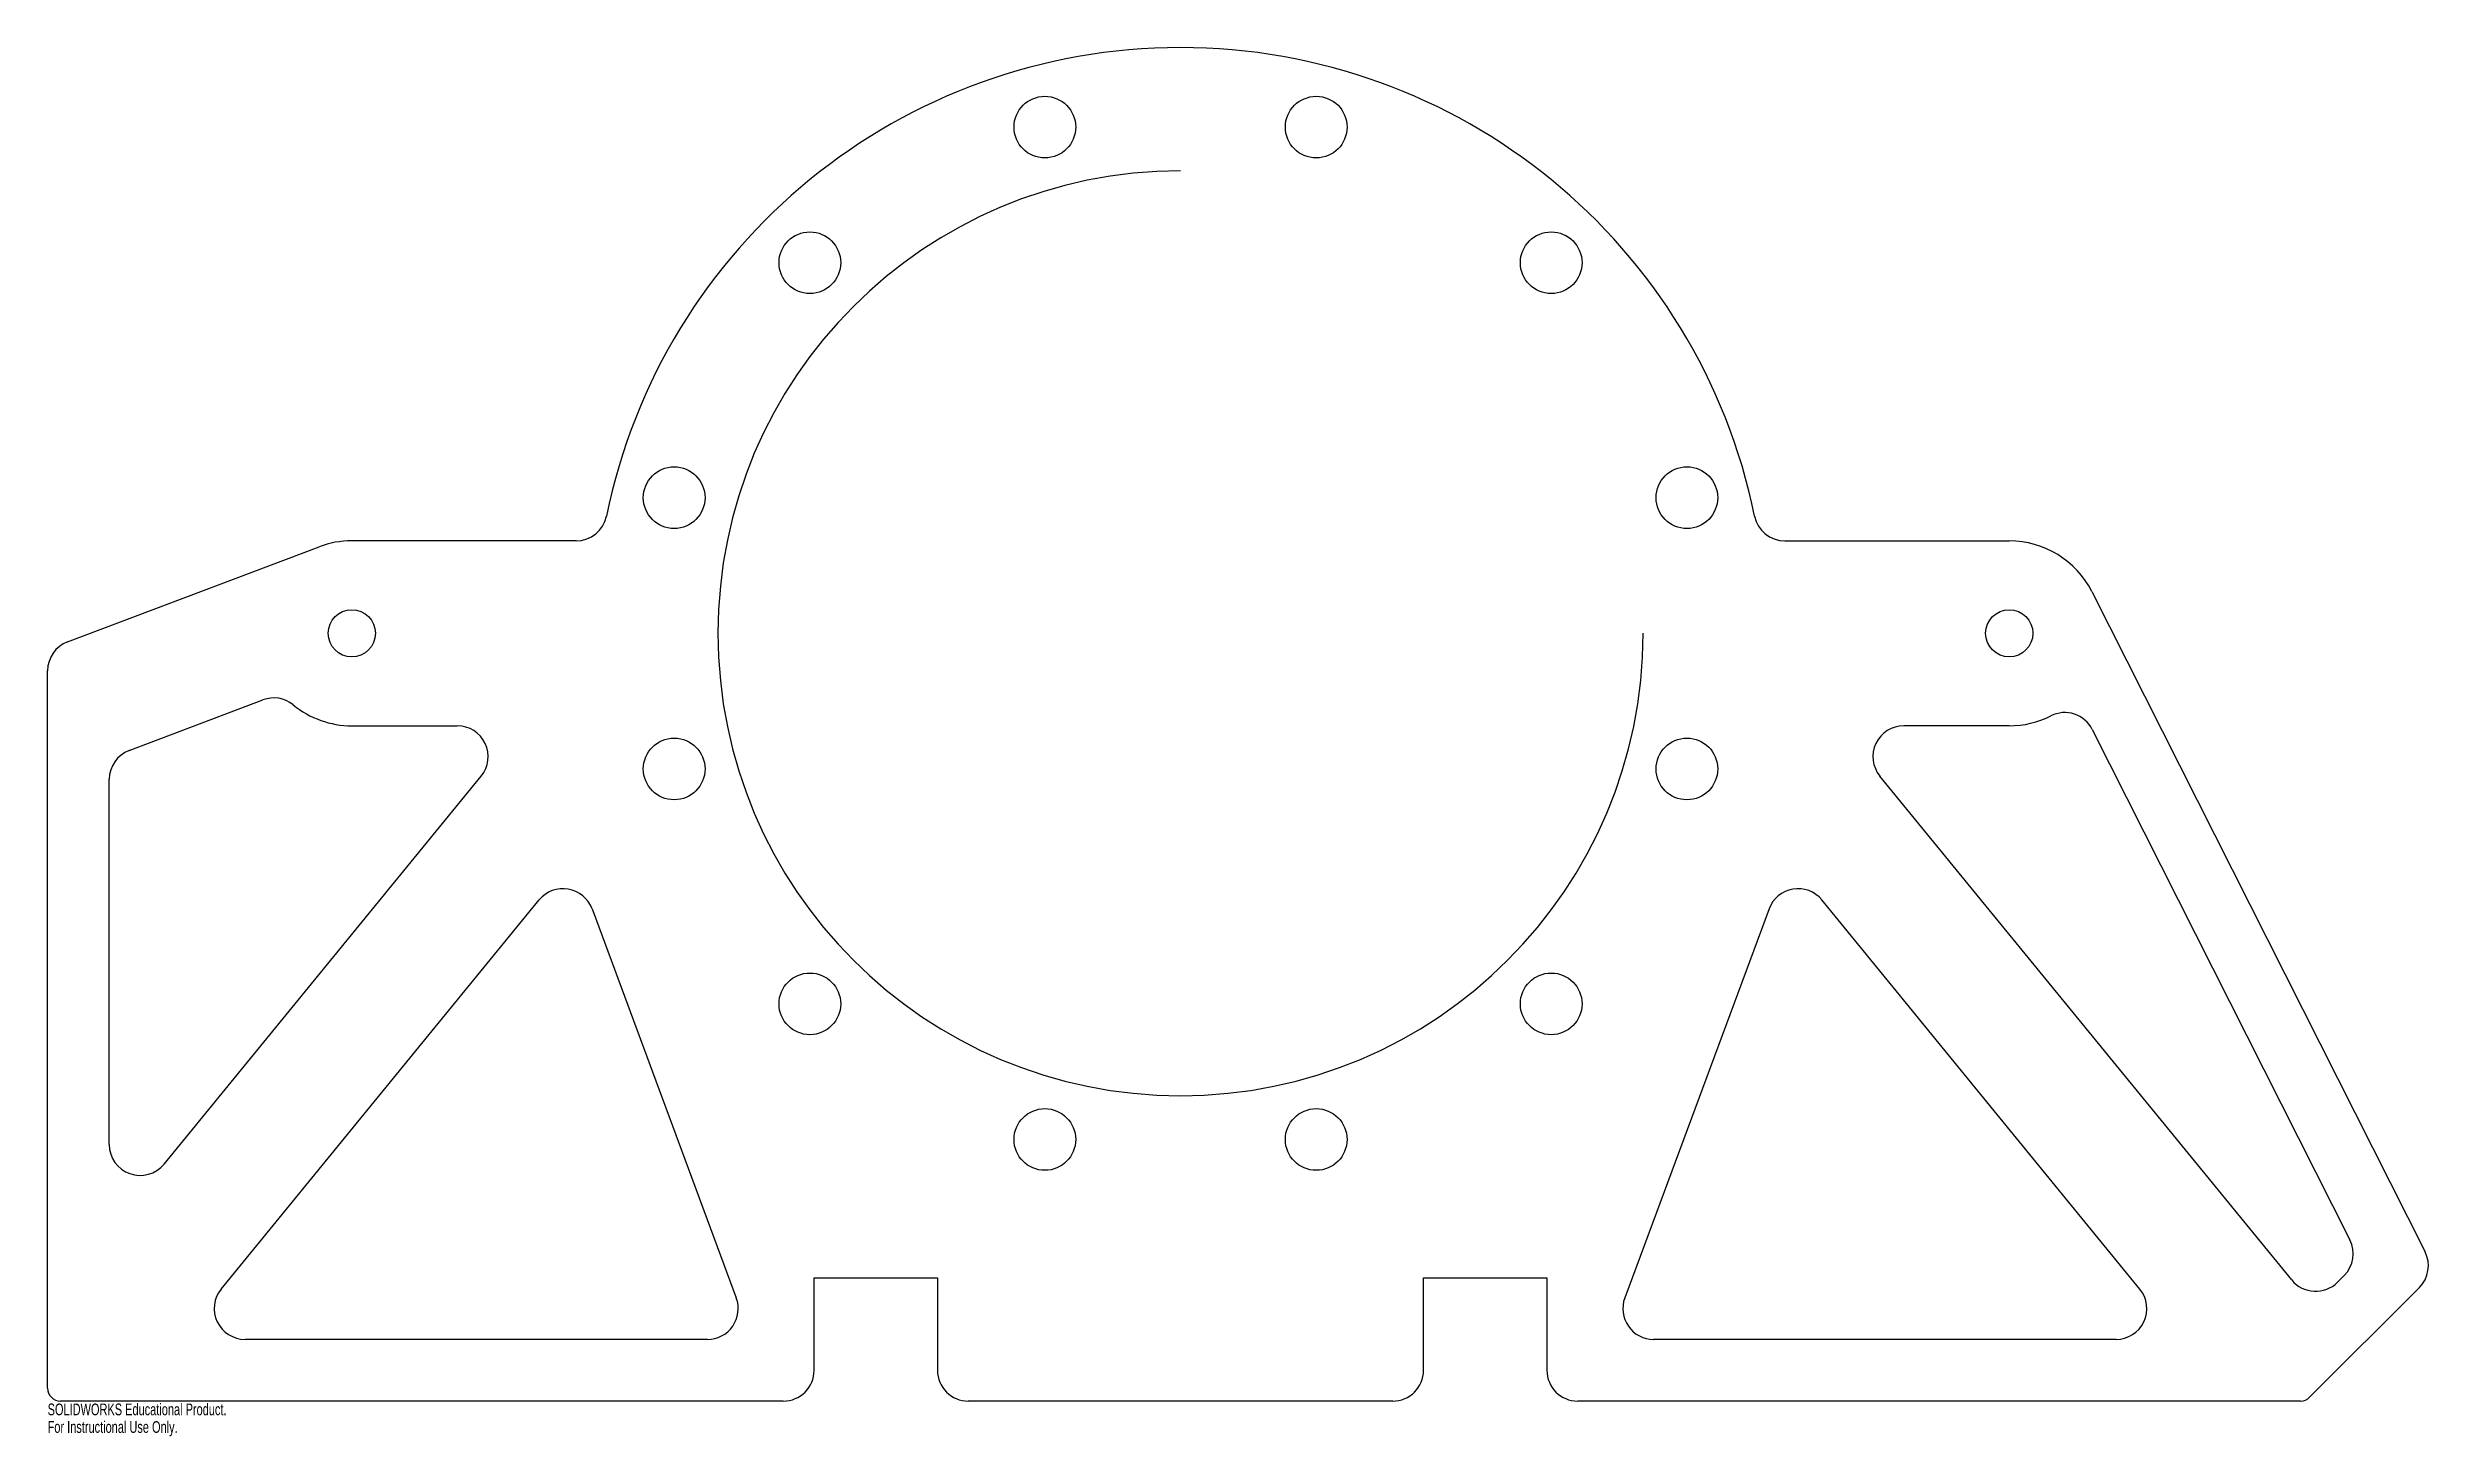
# Model space of a CAD drawing. Header units: millimetres. Extents: x -467 to 514, y -15 to 558.
import ezdxf

# ---------------------------------------------------------------- set-up
doc = ezdxf.new("R2010")
doc.units = ezdxf.units.MM
doc.styles.add('SLDTEXTSTYLE0', font='TXT', dxfattribs={"width": 0.7})

msp = doc.modelspace()

# ---------------------------------------------------------------- linework, layer by layer
at = {"color": 7, "linetype": 'Continuous', "lineweight": 25}
for p, q in [((-248.87, 354.4), (-341.3, 354.4)), ((248.87, 354.4), (341.3, 354.4)), ((-458.37, 312.77), (-354.77, 351.94)), ((375.32, 333.46), (512.56, 61.45)), ((-466.58, 5.33), (-466.58, 300.89)), ((-432.97, 268.06), (-377.96, 288.86)), ((-341.3, 278.2), (-297.85, 278.2)), ((341.3, 278.2), (297.85, 278.2)), ((375.52, 276.67), (481.6, 66.41)), ((-441.18, 105.65), (-441.18, 256.18)), ((-418.64, 97.61), (-288.02, 257.46)), ((457.65, 49.88), (288.02, 257.46)), ((-395.1, 46.14), (-264.11, 206.44)), ((395.1, 46.14), (264.11, 206.44)), ((-242.37, 202.82), (-182.96, 42.51)), ((242.37, 202.82), (182.96, 42.51)), ((-150.9, 12.7), (-150.9, 50.8)), ((-150.9, 50.8), (-100.1, 50.8)), ((-100.1, 50.8), (-100.1, 12.7)), ((100.1, 12.7), (100.1, 50.8)), ((100.1, 50.8), (150.9, 50.8)), ((150.9, 50.8), (150.9, 12.7)), ((479.25, 51.71), (476.46, 48.93)), ((510.2, 46.75), (465.02, 1.56)), ((-194.86, 25.4), (-385.27, 25.4)), ((385.27, 25.4), (194.86, 25.4)), ((-163.6, 0), (-461.25, 0)), ((87.4, 0), (-87.4, 0)), ((461.25, 0), (163.6, 0))]:
    msp.add_line(p, q, dxfattribs=at)
for centre, radius in [((-55.88, 524.84), 12.7), ((55.88, 524.84), 12.7), ((-152.66, 468.96), 12.7), ((152.66, 468.96), 12.7), ((-208.54, 372.18), 12.7), ((208.54, 372.18), 12.7), ((-341.3, 316.3), 9.72), ((341.3, 316.3), 9.72), ((-208.54, 260.42), 12.7), ((208.54, 260.42), 12.7), ((-152.66, 163.64), 12.7), ((152.66, 163.64), 12.7), ((-55.88, 107.76), 12.7), ((55.88, 107.76), 12.7)]:
    msp.add_circle(centre, radius, dxfattribs=at)
for centre, radius, start, end in [((0, 316.3), 241.3, 11.53696, 168.46304), ((0, 316.3), 190.5, 90, 0), ((-248.87, 367.1), 12.7, 270, 348.46304), ((248.87, 367.1), 12.7, 191.53696, 270), ((-341.3, 316.3), 38.1, 90, 110.71155), ((341.3, 316.3), 38.1, 26.77325, 90), ((-453.88, 300.89), 12.7, 110.71155, 180), ((-373.47, 276.98), 12.7, 50.71155, 110.71155), ((-341.3, 316.3), 38.1, 230.71155, 270), ((-297.85, 265.5), 12.7, 320.74629, 90), ((297.85, 265.5), 12.7, 90, 219.25371), ((341.3, 316.3), 38.1, 270, 296.77325), ((364.18, 270.95), 12.7, 26.77325, 116.77325), ((-428.48, 256.18), 12.7, 110.71155, 180), ((-254.28, 198.4), 12.7, 20.33601, 140.74629), ((254.28, 198.4), 12.7, 39.25371, 159.66399), ((-428.48, 105.65), 12.7, 180, 320.74629), ((470.27, 60.69), 12.7, 315, 26.77325), ((501.22, 55.73), 12.7, 315, 26.77325), ((467.48, 57.91), 12.7, 219.25371, 315), ((-385.27, 38.1), 12.7, 140.74629, 270), ((-194.86, 38.1), 12.7, 270, 20.33601), ((194.86, 38.1), 12.7, 159.66399, 270), ((385.27, 38.1), 12.7, 270, 39.25371), ((-163.6, 12.7), 12.7, 270, 0), ((-87.4, 12.7), 12.7, 180, 270), ((87.4, 12.7), 12.7, 270, 0), ((163.6, 12.7), 12.7, 180, 270), ((-461.25, 5.33), 5.33, 180, 270), ((461.25, 5.33), 5.33, 270, 315)]:
    msp.add_arc(centre, radius, start, end, dxfattribs=at)

# ---------------------------------------------------------------- texts
at = {"color": 7, "linetype": 'Continuous', "char_height": 4.8336, "attachment_point": 1, "style": 'SLDTEXTSTYLE0'}
for s, insert in [('SOLIDWORKS Educational Product.', (-466.58, -1.02)), ('For Instructional Use Only.', (-466.58, -8.27))]:
    msp.add_mtext(s, dxfattribs=dict(at, insert=insert))

doc.saveas('drawing.dxf')
